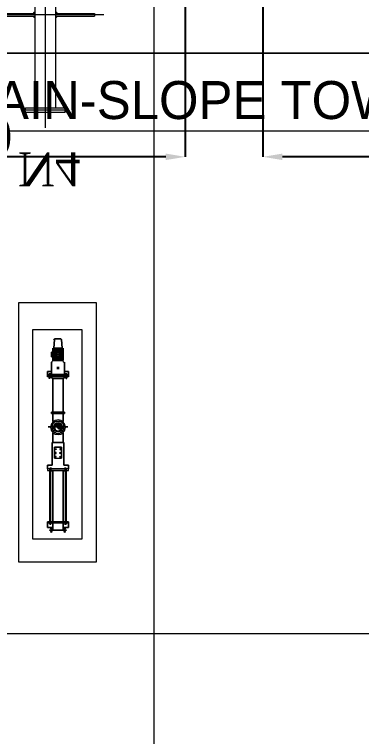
# Model space of a CAD drawing. Header units: millimetres. Extents: x -586673698 to -573385747, y -389867798 to -389752240.
# Drawn here: x -586650755 to -586649415, y -389780722 to -389777931 of the extents above; entities that cross this region are included whole.
import ezdxf

# ---------------------------------------------------------------- set-up
doc = ezdxf.new("R2010")
doc.units = ezdxf.units.MM
doc.header["$LTSCALE"] = 100
doc.linetypes.add('DASHED', pattern=[19.05, 12.7, -6.35])
for name, color, linetype in [('DT-PL-SHAFT', 230, 'Continuous'), ('DT-PL-Text', 181, 'Continuous'), ('PDF_CENTER', 1, 'Continuous'), ('PDF_DT-ME-PL-STP', 1, 'Continuous'), ('PDF_retaining wall', 5, 'Continuous'), ('PDF_sanitary', 3, 'Continuous'), ('PDF_THIN', 1, 'Continuous'), ('PLUMB', 6, 'Continuous'), ('PS_DIM', 9, 'Continuous')]:
    doc.layers.add(name, color=color, linetype=linetype)
doc.layers.add('PDF_0', color=7, linetype='Continuous', true_color=0x7f7f7f)
doc.layers.add('PDF_OBJ', color=7, linetype='Continuous', true_color=0x7fbfff)
doc.styles.add('Arial', font='arial.ttf')
doc.styles.add('ROMANTIC', font='romantic.ttf')
doc.dimstyles.new('V Mts', dxfattribs={"dimtxt": 150, "dimasz": 75, "dimexe": 0.1, "dimexo": 0, "dimgap": 0.01, "dimtad": 1, "dimdec": 0, "dimzin": 3, "dimdsep": 46, "dimtxsty": 'Arial', "dimsah": 1, "dimcen": 0.09375, "dimdle": 0.01, "dimclrd": 8, "dimclre": 8, "dimclrt": 256, "dimadec": 0, "dimazin": 0, "dimtfac": 0.7, "dimtdec": 3, "dimtofl": 0, "dimtmove": 2, "dimatfit": 3, "dimfxl": 0, "dimfrac": 1, "dimtolj": 1, "dimtzin": 0, "dimarcsym": 0})

# ---------------------------------------------------------------- blocks, each defined once
blk = doc.blocks.new('*D748')
at = {"layer": 'Defpoints', "color": 0, "ltscale": 5, "transparency": 16777216}
for p in [(-586651895.2, -389777781.1, 2.9), (-586650095.3, -389777781.1, 2.9), (-586651895.2, -389778481.4)]:
    blk.add_point(p, dxfattribs=at)
at = {"layer": 'DT-PL-SHAFT', "color": 8, "lineweight": -2, "ltscale": 5, "transparency": 16777216}
for p, q in [((-586651895.2, -389777781.1), (-586651895.2, -389778481.5)), ((-586650095.3, -389777781.1), (-586650095.3, -389778481.5)), ((-586650170.3, -389778481.4), (-586651820.2, -389778481.4))]:
    blk.add_line(p, q, dxfattribs=at)
at = {"layer": 'DT-PL-SHAFT', "color": 8, "ltscale": 5, "transparency": 16777216}
for points in [[(-586651820.2, -389778468.9), (-586651820.2, -389778493.9), (-586651895.2, -389778481.4)], [(-586650170.3, -389778468.9), (-586650170.3, -389778493.9), (-586650095.3, -389778481.4)]]:
    blk.add_solid(points, dxfattribs=at)
at = {"layer": 'DT-PL-SHAFT', "lineweight": 13, "ltscale": 5, "transparency": 16777216, "insert": (-586650995.3, -389778404.8), "char_height": 150, "attachment_point": 5, "rotation": 0, "style": 'Arial'}
blk.add_mtext('\\A1;1800', dxfattribs=at)
blk = doc.blocks.new('*D762')
at = {"layer": 'Defpoints', "color": 0, "ltscale": 5, "transparency": 16777216}
for p in [(-586649795.3, -389777781.1, -8.9), (-586647895.3, -389777781.1, -6), (-586649795.3, -389778481.4)]:
    blk.add_point(p, dxfattribs=at)
at = {"layer": 'DT-PL-SHAFT', "color": 8, "lineweight": -2, "ltscale": 5, "transparency": 16777216}
for p, q in [((-586649795.3, -389777781.1), (-586649795.3, -389778481.5)), ((-586647895.3, -389777781.1), (-586647895.3, -389778481.5)), ((-586647970.3, -389778481.4), (-586649720.3, -389778481.4))]:
    blk.add_line(p, q, dxfattribs=at)
at = {"layer": 'DT-PL-SHAFT', "color": 8, "ltscale": 5, "transparency": 16777216}
for points in [[(-586649720.3, -389778468.9), (-586649720.3, -389778493.9), (-586649795.3, -389778481.4)], [(-586647970.3, -389778468.9), (-586647970.3, -389778493.9), (-586647895.3, -389778481.4)]]:
    blk.add_solid(points, dxfattribs=at)
at = {"layer": 'DT-PL-SHAFT', "lineweight": 13, "ltscale": 5, "transparency": 16777216, "insert": (-586648845.3, -389778404.8), "char_height": 150, "attachment_point": 5, "rotation": 0, "style": 'Arial'}
blk.add_mtext('\\A1;1900', dxfattribs=at)
blk = doc.blocks.new('DS')
at = {"layer": 'PS_DIM', "color": 30, "lineweight": 20, "true_color": 0xf8991e}
for p, q in [((-10154220.4, -7974183.8), (-10154220.4, -7973731.1)), ((-10154215.4, -7973767.2), (-10154225.4, -7973767.2)), ((-10154225.4, -7973767.2), (-10154225.4, -7973917.4)), ((-10154215.4, -7973767.2), (-10154215.4, -7973917.4)), ((-10154225.4, -7973997.4), (-10154225.4, -7974147.5)), ((-10154215.4, -7973997.4), (-10154215.4, -7974147.5)), ((-10154215.4, -7974147.5), (-10154225.4, -7974147.5))]:
    blk.add_line(p, q, dxfattribs=at)
at = {"layer": 'PS_DIM', "color": 8, "lineweight": 20}
blk.add_line((-10153849, -7973957.4), (-10154656.8, -7973957.4), dxfattribs=at)
at = {"layer": 'PS_DIM', "color": 30, "lineweight": 20, "true_color": 0xf8991e}
for points in [[(-10154597.8, -7974034), (-10154588.4, -7974034), (-10154588.4, -7973880.8), (-10154579.1, -7973880.8), (-10154579.1, -7974034)], [(-10154597.8, -7974034), (-10154597.8, -7973880.8)]]:
    blk.add_lwpolyline(points, dxfattribs=at)
blk.add_lwpolyline([(-10153879.1, -7973997.4), (-10153879.1, -7973917.4), (-10154579.1, -7973917.4), (-10154579.1, -7973997.4)], close=True, dxfattribs=at)
for centre, start, end in [((-10154225.1, -7973917.3), 93.0102, 181.4916), ((-10154214.9, -7973917.3), 358.5084, 95.2992), ((-10154225.1, -7973997.2), 182.0947, 266.9898), ((-10154214.9, -7973997.2), 264.7008, 357.9053)]:
    blk.add_arc(centre, 5.7, start, end, dxfattribs=at)
blk = doc.blocks.new('AFE')
at = {"color": 114, "lineweight": 20, "true_color": 0x139b48, "xscale": -1, "rotation": 90}
blk.add_blockref('DS', (-8872260.6, -10213664.4, -15.3), dxfattribs=at)
at = {"layer": 'DT-PL-Text', "color": 181, "lineweight": 20, "style": 'ROMANTIC'}
blk.add_text('N4', height=131.18, rotation=359.9831, dxfattribs=at).set_placement((-898409.1, -58912.7, -13.5))
blk = doc.blocks.new('SP')
at = {"layer": 'PDF_CENTER', "lineweight": 5}
for points in [[(49306.2, 44322.5), (49300.2, 44322.5), (49297.2, 44322.5), (49291.1, 44325.5), (49288.1, 44328.5), (49285.1, 44331.5), (49282.1, 44334.5), (49282.1, 44340.6), (49282.1, 44343.6), (49282.1, 44349.6), (49282.1, 44352.6), (49285.1, 44355.6), (49288.1, 44361.7), (49291.1, 44364.7), (49294.1, 44364.7), (49297.2, 44367.7), (49303.2, 44367.7), (49306.2, 44367.7), (49312.2, 44367.7), (49315.2, 44364.7), (49318.2, 44364.7), (49321.3, 44361.7), (49324.3, 44355.6), (49327.3, 44352.6), (49327.3, 44349.6), (49327.3, 44343.6), (49327.3, 44340.6), (49327.3, 44334.5), (49324.3, 44331.5), (49321.3, 44328.5), (49318.2, 44325.5), (49312.2, 44322.5), (49309.2, 44322.5)], [(49306.2, 44322.5), (49300.2, 44322.5), (49297.2, 44322.5), (49291.1, 44325.5), (49288.1, 44328.5), (49285.1, 44331.5), (49282.1, 44334.5), (49282.1, 44340.6), (49282.1, 44343.6), (49282.1, 44349.6), (49282.1, 44352.6), (49285.1, 44355.6), (49288.1, 44361.7), (49291.1, 44364.7), (49294.1, 44364.7), (49297.2, 44367.7), (49303.2, 44367.7), (49306.2, 44367.7), (49312.2, 44367.7), (49315.2, 44364.7), (49318.2, 44364.7), (49321.3, 44361.7), (49324.3, 44355.6), (49327.3, 44352.6), (49327.3, 44349.6), (49327.3, 44343.6), (49327.3, 44340.6), (49327.3, 44334.5), (49324.3, 44331.5), (49321.3, 44328.5), (49318.2, 44325.5), (49312.2, 44322.5), (49309.2, 44322.5)], [(49306.2, 44322.5), (49300.2, 44322.5), (49297.2, 44322.5), (49291.1, 44325.5), (49288.1, 44328.5), (49285.1, 44331.5), (49282.1, 44334.5), (49282.1, 44340.6), (49282.1, 44343.6), (49282.1, 44349.6), (49282.1, 44352.6), (49285.1, 44355.6), (49288.1, 44361.7), (49291.1, 44364.7), (49294.1, 44364.7), (49297.2, 44367.7), (49303.2, 44367.7), (49306.2, 44367.7), (49312.2, 44367.7), (49315.2, 44364.7), (49318.2, 44364.7), (49321.3, 44361.7), (49324.3, 44355.6), (49327.3, 44352.6), (49327.3, 44349.6), (49327.3, 44343.6), (49327.3, 44340.6), (49327.3, 44334.5), (49324.3, 44331.5), (49321.3, 44328.5), (49318.2, 44325.5), (49312.2, 44322.5), (49309.2, 44322.5)], [(49306.2, 44322.5), (49300.2, 44322.5), (49297.2, 44322.5), (49291.1, 44325.5), (49288.1, 44328.5), (49285.1, 44331.5), (49282.1, 44334.5), (49282.1, 44340.6), (49282.1, 44343.6), (49282.1, 44349.6), (49282.1, 44352.6), (49285.1, 44355.6), (49288.1, 44361.7), (49291.1, 44364.7), (49294.1, 44364.7), (49297.2, 44367.7), (49303.2, 44367.7), (49306.2, 44367.7), (49312.2, 44367.7), (49315.2, 44364.7), (49318.2, 44364.7), (49321.3, 44361.7), (49324.3, 44355.6), (49327.3, 44352.6), (49327.3, 44349.6), (49327.3, 44343.6), (49327.3, 44340.6), (49327.3, 44334.5), (49324.3, 44331.5), (49321.3, 44328.5), (49318.2, 44325.5), (49312.2, 44322.5), (49309.2, 44322.5)], [(49267, 44343.6), (49342.3, 44343.6)], [(49267, 44343.6), (49342.3, 44343.6)], [(49273.1, 44135.8), (49273.1, 44156.8)], [(49273.1, 44135.8), (49273.1, 44156.8)], [(49336.3, 44135.8), (49336.3, 44156.8)], [(49336.3, 44135.8), (49336.3, 44156.8)]]:
    blk.add_lwpolyline(points, close=True, dxfattribs=at)
at = {"layer": 'PDF_DT-ME-PL-STP', "lineweight": 5}
blk.add_lwpolyline([(49288.1, 44345.1, 1.000008), (49321.3, 44345.1, 1.000008)], format="xyb", close=True, dxfattribs=at)
for points in [[(49300.2, 44334.5), (49297.2, 44331.5), (49315.2, 44352.6), (49300.2, 44328.5), (49315.2, 44352.6), (49297.2, 44331.5)], [(49300.2, 44334.5), (49297.2, 44331.5), (49315.2, 44352.6), (49300.2, 44328.5), (49315.2, 44352.6), (49297.2, 44331.5)], [(49312.2, 44352.6), (49303.2, 44343.6)], [(49312.2, 44352.6), (49303.2, 44343.6)], [(49318.2, 44349.6), (49303.2, 44328.5)], [(49318.2, 44349.6), (49303.2, 44328.5)], [(49309.2, 44352.6), (49306.2, 44346.6)], [(49309.2, 44352.6), (49306.2, 44346.6)], [(49291.1, 44334.5), (49294.1, 44337.6), (49294.1, 44334.5), (49294.1, 44337.6)], [(49291.1, 44334.5), (49294.1, 44337.6), (49294.1, 44334.5), (49294.1, 44337.6)], [(49297.2, 44337.6), (49294.1, 44331.5)], [(49297.2, 44337.6), (49294.1, 44331.5)], [(49321.3, 44346.6), (49306.2, 44328.5)], [(49321.3, 44346.6), (49306.2, 44328.5)], [(49321.3, 44343.6), (49309.2, 44328.5)], [(49321.3, 44343.6), (49309.2, 44328.5)], [(49321.3, 44340.6), (49312.2, 44331.5)], [(49321.3, 44340.6), (49312.2, 44331.5)]]:
    blk.add_lwpolyline(points, close=True, dxfattribs=at)
for points in [[(49318.2, 44349.6), (49303.2, 44328.5), (49318.2, 44349.6)], [(49318.2, 44349.6), (49303.2, 44328.5), (49318.2, 44349.6)], [(49318.2, 44349.6), (49303.2, 44328.5), (49318.2, 44349.6)], [(49318.2, 44349.6), (49303.2, 44328.5), (49318.2, 44349.6)], [(49321.3, 44346.6), (49306.2, 44328.5), (49321.3, 44346.6)], [(49321.3, 44346.6), (49306.2, 44328.5), (49321.3, 44346.6)], [(49321.3, 44346.6), (49306.2, 44328.5), (49321.3, 44346.6)], [(49321.3, 44346.6), (49306.2, 44328.5), (49321.3, 44346.6)]]:
    blk.add_lwpolyline(points, dxfattribs=at)
blk.add_circle((49304.7, 44345.1), 16.6, dxfattribs=at)
blk.add_circle((49304.7, 44345.1), 16.6, dxfattribs=at)
blk.add_circle((49304.7, 44345.1), 16.6, dxfattribs=at)
blk.add_circle((49304.7, 44345.1), 16.6, dxfattribs=at)
blk.add_circle((49304.7, 44345.1), 16.6, dxfattribs=at)
blk.add_circle((49304.7, 44345.1), 16.6, dxfattribs=at)
blk.add_circle((49304.7, 44345.1), 16.6, dxfattribs=at)
blk.add_circle((49304.7, 44345.1), 16.6, dxfattribs=at)
for centre, radius, start, end in [((49304.7, 44345.1), 16.6, 359.9995, 180.0005), ((49304.7, 44345.1), 16.6, 359.9995, 180.0005), ((49304.7, 44345.1), 16.6, 359.9995, 180.0005), ((49310.7, 44345.1), 7.53, 359.9957, 180.0043), ((49310.7, 44345.1), 7.53, 359.9957, 180.0043), ((49310.7, 44345.1), 7.53, 359.9957, 180.0043), ((49310.7, 44345.1), 7.53, 359.9957, 180.0043), ((49295.7, 44345.1), 7.53, 179.9957, 0.0043), ((49304.7, 44345.1), 16.6, 179.9995, 0.0005), ((49295.7, 44345.1), 7.53, 179.9957, 0.0043), ((49304.7, 44345.1), 16.6, 179.9995, 0.0005), ((49295.7, 44345.1), 7.53, 179.9957, 0.0043), ((49304.7, 44345.1), 16.6, 179.9995, 0.0005), ((49295.7, 44345.1), 7.53, 179.9957, 0.0043)]:
    blk.add_arc(centre, radius, start, end, dxfattribs=at)
at = {"layer": 'PDF_OBJ', "lineweight": 5}
for points in [[(49273.1, 44744.2), (49273.1, 44741.1), (49336.3, 44741.1), (49336.3, 44744.2)], [(49273.1, 44744.2), (49273.1, 44741.1), (49336.3, 44741.1), (49336.3, 44744.2)], [(49273.1, 44744.2), (49273.1, 44741.1), (49336.3, 44741.1), (49336.3, 44744.2)], [(49273.1, 44744.2), (49273.1, 44741.1), (49336.3, 44741.1), (49336.3, 44744.2)], [(49276.1, 44747.2), (49282.1, 44750.2)], [(49282.1, 44747.2), (49276.1, 44750.2)], [(49276.1, 44747.2), (49282.1, 44750.2)], [(49282.1, 44747.2), (49276.1, 44750.2)], [(49279.1, 44750.2), (49279.1, 44735.1)], [(49279.1, 44750.2), (49279.1, 44735.1)], [(49285.1, 44714), (49285.1, 44741.1)], [(49285.1, 44714), (49285.1, 44741.1)], [(49324.3, 44714), (49324.3, 44741.1)], [(49324.3, 44714), (49324.3, 44741.1)], [(49333.3, 44747.2), (49327.3, 44750.2)], [(49327.3, 44747.2), (49333.3, 44750.2)], [(49333.3, 44747.2), (49327.3, 44750.2)], [(49327.3, 44747.2), (49333.3, 44750.2)], [(49330.3, 44750.2), (49330.3, 44735.1)], [(49330.3, 44750.2), (49330.3, 44735.1)], [(49264, 44732.1), (49285.1, 44732.1), (49264, 44732.1), (49264, 44714)], [(49264, 44711), (49345.3, 44711), (49345.3, 44714), (49345.3, 44732.1), (49324.3, 44732.1), (49345.3, 44732.1), (49345.3, 44714), (49345.3, 44732.1), (49324.3, 44732.1), (49345.3, 44732.1), (49345.3, 44714), (49345.3, 44711), (49264, 44711), (49264, 44714), (49345.3, 44714), (49345.3, 44711), (49264, 44711), (49264, 44714), (49345.3, 44714), (49264, 44714), (49264, 44732.1), (49285.1, 44732.1), (49264, 44732.1), (49264, 44714), (49264, 44711), (49264, 44714), (49345.3, 44714), (49345.3, 44711)], [(49273.1, 44506.2), (49273.1, 44720.1), (49276.1, 44720.1), (49276.1, 44500.2), (49276.1, 44720.1), (49276.1, 44506.2), (49276.1, 44720.1), (49276.1, 44506.2), (49276.1, 44720.1), (49273.1, 44720.1), (49273.1, 44506.2), (49276.1, 44506.2), (49279.1, 44506.2), (49276.1, 44506.2), (49279.1, 44506.2), (49276.1, 44506.2)], [(49276.1, 44717), (49276.1, 44714), (49273.1, 44714), (49273.1, 44717), (49279.1, 44717), (49279.1, 44714), (49276.1, 44714), (49279.1, 44714), (49279.1, 44717), (49273.1, 44717), (49273.1, 44714), (49276.1, 44714), (49276.1, 44717), (49276.1, 44714), (49273.1, 44714), (49276.1, 44714)], [(49273.1, 44714), (49273.1, 44717), (49279.1, 44717), (49279.1, 44714), (49276.1, 44714), (49279.1, 44714), (49279.1, 44717), (49273.1, 44717)], [(49276.1, 44735.1), (49282.1, 44738.1)], [(49282.1, 44735.1), (49276.1, 44738.1)], [(49276.1, 44735.1), (49282.1, 44738.1)], [(49282.1, 44735.1), (49276.1, 44738.1)], [(49285.1, 44512.2), (49285.1, 44711)], [(49285.1, 44512.2), (49285.1, 44711)], [(49324.3, 44512.2), (49324.3, 44711)], [(49324.3, 44512.2), (49324.3, 44711)], [(49333.3, 44735.1), (49327.3, 44738.1)], [(49327.3, 44735.1), (49333.3, 44738.1)], [(49333.3, 44735.1), (49327.3, 44738.1)], [(49327.3, 44735.1), (49333.3, 44738.1)], [(49336.3, 44506.2), (49336.3, 44720.1), (49333.3, 44720.1), (49333.3, 44500.2), (49333.3, 44720.1), (49333.3, 44506.2), (49333.3, 44720.1), (49333.3, 44506.2), (49333.3, 44720.1), (49336.3, 44720.1), (49336.3, 44506.2), (49333.3, 44506.2), (49330.3, 44506.2), (49333.3, 44506.2), (49330.3, 44506.2), (49333.3, 44506.2)], [(49333.3, 44717), (49333.3, 44714), (49336.3, 44714), (49336.3, 44717), (49330.3, 44717), (49330.3, 44714), (49333.3, 44714), (49330.3, 44714), (49330.3, 44717), (49336.3, 44717), (49336.3, 44714), (49333.3, 44714), (49333.3, 44717), (49333.3, 44714), (49336.3, 44714), (49333.3, 44714)], [(49336.3, 44714), (49336.3, 44717), (49330.3, 44717), (49330.3, 44714), (49333.3, 44714), (49330.3, 44714), (49330.3, 44717), (49336.3, 44717)], [(49339.3, 44506.2), (49270.1, 44506.2), (49264, 44506.2), (49264, 44512.2), (49345.3, 44512.2), (49345.3, 44506.2), (49339.3, 44506.2), (49270.1, 44506.2), (49264, 44506.2), (49264, 44512.2), (49345.3, 44512.2), (49345.3, 44506.2), (49339.3, 44506.2), (49270.1, 44506.2)], [(49339.3, 44506.2), (49270.1, 44506.2), (49264, 44506.2), (49264, 44512.2), (49345.3, 44512.2), (49345.3, 44506.2), (49339.3, 44506.2), (49270.1, 44506.2), (49264, 44506.2), (49264, 44512.2), (49345.3, 44512.2), (49345.3, 44506.2), (49339.3, 44506.2), (49270.1, 44506.2)], [(49264, 44491.2), (49264, 44506.2)], [(49345.3, 44491.2), (49327.3, 44491.2), (49327.3, 44403.8), (49282.1, 44403.8), (49282.1, 44491.2), (49264, 44491.2), (49282.1, 44491.2), (49264, 44491.2), (49282.1, 44491.2), (49282.1, 44403.8), (49327.3, 44403.8), (49327.3, 44491.2), (49327.3, 44403.8), (49282.1, 44403.8), (49282.1, 44491.2), (49282.1, 44403.8), (49327.3, 44403.8), (49327.3, 44491.2), (49345.3, 44491.2), (49345.3, 44506.2), (49345.3, 44491.2), (49345.3, 44506.2)], [(49273.1, 44515.3), (49279.1, 44515.3)], [(49273.1, 44515.3), (49279.1, 44515.3)], [(49276.1, 44512.2), (49273.1, 44512.2), (49276.1, 44512.2), (49279.1, 44512.2)], [(49276.1, 44512.2), (49273.1, 44512.2), (49276.1, 44512.2), (49279.1, 44512.2)], [(49273.1, 44503.2), (49279.1, 44503.2)], [(49273.1, 44503.2), (49279.1, 44503.2)], [(49327.3, 44491.2), (49345.3, 44491.2)], [(49336.3, 44515.3), (49330.3, 44515.3)], [(49336.3, 44515.3), (49330.3, 44515.3)], [(49333.3, 44512.2), (49336.3, 44512.2), (49333.3, 44512.2), (49330.3, 44512.2)], [(49333.3, 44512.2), (49336.3, 44512.2), (49333.3, 44512.2), (49330.3, 44512.2)], [(49336.3, 44503.2), (49330.3, 44503.2)], [(49336.3, 44503.2), (49330.3, 44503.2)], [(49318.2, 44464.1), (49318.2, 44421.9), (49291.1, 44421.9), (49291.1, 44464.1)], [(49318.2, 44464.1), (49318.2, 44421.9), (49291.1, 44421.9), (49291.1, 44464.1)], [(49297.2, 44461), (49297.2, 44458), (49294.1, 44458), (49294.1, 44461)], [(49297.2, 44461), (49297.2, 44458), (49294.1, 44458), (49294.1, 44461)], [(49297.2, 44461), (49297.2, 44458), (49294.1, 44458), (49294.1, 44461)], [(49297.2, 44461), (49297.2, 44458), (49294.1, 44458), (49294.1, 44461)], [(49312.2, 44461), (49312.2, 44458), (49315.2, 44458), (49315.2, 44461)], [(49312.2, 44461), (49312.2, 44458), (49315.2, 44458), (49315.2, 44461)], [(49312.2, 44461), (49312.2, 44458), (49315.2, 44458), (49315.2, 44461)], [(49312.2, 44461), (49312.2, 44458), (49315.2, 44458), (49315.2, 44461)], [(49297.2, 44443), (49294.1, 44443), (49294.1, 44446), (49297.2, 44446)], [(49297.2, 44443), (49294.1, 44443), (49294.1, 44446), (49297.2, 44446)], [(49297.2, 44443), (49294.1, 44443), (49294.1, 44446), (49297.2, 44446)], [(49297.2, 44443), (49294.1, 44443), (49294.1, 44446), (49297.2, 44446)], [(49312.2, 44443), (49315.2, 44443), (49315.2, 44446), (49312.2, 44446)], [(49312.2, 44443), (49315.2, 44443), (49315.2, 44446), (49312.2, 44446)], [(49312.2, 44443), (49315.2, 44443), (49315.2, 44446), (49312.2, 44446)], [(49312.2, 44443), (49315.2, 44443), (49315.2, 44446), (49312.2, 44446)], [(49285.1, 44367.7), (49285.1, 44403.8)], [(49285.1, 44367.7), (49285.1, 44403.8)], [(49297.2, 44427.9), (49297.2, 44430.9), (49294.1, 44430.9), (49294.1, 44427.9)], [(49297.2, 44427.9), (49297.2, 44430.9), (49294.1, 44430.9), (49294.1, 44427.9)], [(49297.2, 44427.9), (49297.2, 44430.9), (49294.1, 44430.9), (49294.1, 44427.9)], [(49297.2, 44427.9), (49297.2, 44430.9), (49294.1, 44430.9), (49294.1, 44427.9)], [(49312.2, 44427.9), (49312.2, 44430.9), (49315.2, 44430.9), (49315.2, 44427.9)], [(49312.2, 44427.9), (49312.2, 44430.9), (49315.2, 44430.9), (49315.2, 44427.9)], [(49312.2, 44427.9), (49312.2, 44430.9), (49315.2, 44430.9), (49315.2, 44427.9)], [(49312.2, 44427.9), (49312.2, 44430.9), (49315.2, 44430.9), (49315.2, 44427.9)], [(49324.3, 44367.7), (49324.3, 44403.8)], [(49324.3, 44367.7), (49324.3, 44403.8)], [(49285.1, 44292.4), (49285.1, 44322.5)], [(49285.1, 44292.4), (49285.1, 44322.5)], [(49324.3, 44292.4), (49324.3, 44322.5)], [(49324.3, 44292.4), (49324.3, 44322.5)], [(49279.1, 44286.4), (49279.1, 44292.4), (49330.3, 44292.4), (49330.3, 44286.4), (49279.1, 44286.4), (49291.1, 44286.4), (49279.1, 44286.4), (49330.3, 44286.4), (49330.3, 44292.4), (49279.1, 44292.4)], [(49279.1, 44286.4), (49279.1, 44292.4), (49330.3, 44292.4), (49330.3, 44286.4), (49279.1, 44286.4), (49291.1, 44286.4), (49279.1, 44286.4), (49330.3, 44286.4), (49330.3, 44292.4), (49279.1, 44292.4)], [(49285.1, 44156.8), (49285.1, 44286.4)], [(49285.1, 44156.8), (49285.1, 44286.4)], [(49324.3, 44156.8), (49324.3, 44286.4)], [(49324.3, 44156.8), (49324.3, 44286.4)], [(49327.3, 44156.8), (49330.3, 44150.8), (49327.3, 44156.8), (49282.1, 44156.8), (49279.1, 44150.8), (49282.1, 44156.8)], [(49327.3, 44156.8), (49330.3, 44150.8), (49327.3, 44156.8), (49282.1, 44156.8), (49279.1, 44150.8), (49282.1, 44156.8)], [(49264, 44150.8), (49264, 44144.8), (49345.3, 44144.8), (49345.3, 44150.8)], [(49264, 44150.8), (49264, 44144.8), (49345.3, 44144.8), (49345.3, 44150.8)], [(49264, 44150.8), (49264, 44144.8), (49345.3, 44144.8), (49345.3, 44150.8)], [(49264, 44150.8), (49264, 44144.8), (49345.3, 44144.8), (49345.3, 44150.8)], [(49345.3, 44144.8), (49345.3, 44141.8), (49264, 44141.8), (49264, 44144.8), (49264, 44141.8), (49345.3, 44141.8)], [(49345.3, 44144.8), (49345.3, 44141.8), (49264, 44141.8), (49264, 44144.8), (49264, 44141.8), (49345.3, 44141.8)], [(49264, 44129.7), (49279.1, 44129.7), (49264, 44129.7), (49264, 44141.8)], [(49264, 44129.7), (49279.1, 44129.7), (49264, 44129.7), (49264, 44141.8)], [(49279.1, 44093.6), (49279.1, 44141.8)], [(49279.1, 44093.6), (49279.1, 44141.8)], [(49330.3, 44093.6), (49330.3, 44141.8)], [(49345.3, 44129.7), (49345.3, 44141.8), (49345.3, 44129.7), (49330.3, 44129.7)], [(49330.3, 44093.6), (49330.3, 44141.8)], [(49345.3, 44129.7), (49345.3, 44141.8), (49345.3, 44129.7), (49330.3, 44129.7)], [(49303.2, 44111.7), (49303.2, 44120.7)], [(49303.2, 44111.7), (49303.2, 44120.7)], [(49306.2, 44120.7), (49306.2, 44111.7)], [(49306.2, 44120.7), (49306.2, 44111.7)], [(49285.1, 44054.4), (49279.1, 44054.4), (49279.1, 44072.5), (49285.1, 44072.5), (49279.1, 44072.5), (49279.1, 44054.4)], [(49285.1, 44054.4), (49279.1, 44054.4), (49279.1, 44072.5), (49285.1, 44072.5), (49279.1, 44072.5), (49279.1, 44054.4)], [(49285.1, 44039.4), (49285.1, 44087.6), (49324.3, 44087.6), (49324.3, 44039.4), (49324.3, 44087.6), (49285.1, 44087.6)], [(49285.1, 44039.4), (49285.1, 44087.6), (49324.3, 44087.6), (49324.3, 44039.4), (49324.3, 44087.6), (49285.1, 44087.6)], [(49303.2, 44060.5), (49303.2, 44066.5)], [(49303.2, 44060.5), (49303.2, 44066.5)], [(49306.2, 44066.5), (49306.2, 44060.5)], [(49306.2, 44066.5), (49306.2, 44060.5)], [(49291.1, 44006.3), (49288.1, 44039.4), (49321.3, 44039.4), (49318.2, 44006.3), (49321.3, 44039.4), (49288.1, 44039.4)], [(49291.1, 44006.3), (49288.1, 44039.4), (49321.3, 44039.4), (49318.2, 44006.3), (49321.3, 44039.4), (49288.1, 44039.4)], [(49294.1, 44003.2), (49315.2, 44003.2)], [(49294.1, 44003.2), (49315.2, 44003.2)]]:
    blk.add_lwpolyline(points, close=True, dxfattribs=at)
for points in [[(49272.8, 44505.9, -0.207617), (49276.4, 44505.8, 0.207617), (49272.8, 44505.9, -0.207617), (49276.4, 44505.8, 0.207617), (49273.1, 44506.2), (49276.1, 44506.2), (49273.1, 44506.2), (49273.1, 44720.1), (49276.1, 44720.1), (49276.1, 44500.2), (49276.1, 44720.1, 0.207617), (49272.8, 44719.7, -0.207617), (49276.4, 44719.7, 0.207617), (49272.8, 44719.7, -0.207617), (49276.4, 44719.7)], [(49333.3, 44720.1), (49336.3, 44720.1), (49336.3, 44506.2), (49333.3, 44506.2), (49336.3, 44506.2), (49336.3, 44720.1), (49333.3, 44720.1), (49333.3, 44500.2), (49333.3, 44720.1, 0.207617), (49329.9, 44719.7, -0.207617), (49333.5, 44719.7, 0.207617), (49329.9, 44719.7, -0.207617), (49333.3, 44720.1)]]:
    blk.add_lwpolyline(points, format="xyb", dxfattribs=at)
for points in [[(49272.8, 44717.4, 0.207617), (49276.4, 44717.5, -0.207617)], [(49329.9, 44717.5, 0.207617), (49333.5, 44717.4, -0.207617)], [(49272.8, 44512.6, 0.207617), (49276.4, 44512.6, -0.207617)], [(49333.5, 44514.9, 0.207617), (49329.9, 44514.8, -0.207617)], [(49333.5, 44505.9, 0.207617), (49329.9, 44505.8, -0.207617)], [(49329.9, 44503.6, 0.207617), (49333.5, 44503.5, -0.207617)], [(49279.1, 44095.1, 0.414305), (49283.6, 44090.6, -0.414305)], [(49322.8, 44090.6, 0.414305), (49327.3, 44095.1, -0.414305)], [(49288.1, 44007.5, 0.39721), (49292.6, 44003.2, -0.39721)], [(49313.7, 44003.2, 0.39721), (49318.2, 44007.5, -0.39721)]]:
    blk.add_lwpolyline(points, format="xyb", close=True, dxfattribs=at)
for points in [[(49276.1, 44720.1), (49273.1, 44720.1), (49273.1, 44506.2)], [(49273.1, 44717), (49273.1, 44714), (49273.1, 44717)], [(49273.1, 44717), (49273.1, 44714), (49273.1, 44717)], [(49273.1, 44717), (49273.1, 44714), (49273.1, 44717)], [(49273.1, 44717), (49273.1, 44714), (49273.1, 44717)], [(49336.3, 44717), (49336.3, 44714), (49336.3, 44717)], [(49336.3, 44717), (49336.3, 44714), (49336.3, 44717)], [(49336.3, 44717), (49336.3, 44714), (49336.3, 44717)], [(49336.3, 44717), (49336.3, 44714), (49336.3, 44717)], [(49264, 44506.2), (49264, 44491.2)], [(49264, 44506.2), (49264, 44491.2)], [(49273.1, 44512.2), (49273.1, 44512.2)], [(49273.1, 44512.2), (49273.1, 44512.2)], [(49273.1, 44512.2), (49273.1, 44512.2)], [(49273.1, 44512.2), (49273.1, 44512.2)], [(49273.1, 44512.2), (49273.1, 44512.2)], [(49273.1, 44512.2), (49273.1, 44512.2)], [(49273.1, 44512.2), (49273.1, 44512.2)], [(49273.1, 44512.2), (49273.1, 44512.2)], [(49273.1, 44503.2), (49273.1, 44503.2)], [(49273.1, 44503.2), (49273.1, 44503.2)], [(49273.1, 44503.2), (49273.1, 44503.2)], [(49273.1, 44503.2), (49273.1, 44503.2)], [(49276.1, 44503.2), (49276.1, 44503.2)], [(49276.1, 44503.2), (49276.1, 44503.2)], [(49276.1, 44503.2), (49276.1, 44503.2)], [(49276.1, 44503.2), (49276.1, 44503.2)], [(49279.1, 44503.2), (49279.1, 44503.2)], [(49279.1, 44503.2), (49279.1, 44503.2)], [(49279.1, 44503.2), (49279.1, 44503.2)], [(49279.1, 44503.2), (49279.1, 44503.2)], [(49279.1, 44503.2), (49279.1, 44503.2)], [(49279.1, 44503.2), (49279.1, 44503.2)], [(49279.1, 44503.2), (49279.1, 44503.2)], [(49279.1, 44503.2), (49279.1, 44503.2)], [(49330.3, 44503.2), (49330.3, 44503.2)], [(49330.3, 44503.2), (49330.3, 44503.2)], [(49330.3, 44503.2), (49330.3, 44503.2)], [(49330.3, 44503.2), (49330.3, 44503.2)], [(49330.3, 44503.2), (49330.3, 44503.2)], [(49330.3, 44503.2), (49330.3, 44503.2)], [(49330.3, 44503.2), (49330.3, 44503.2)], [(49330.3, 44503.2), (49330.3, 44503.2)], [(49333.3, 44503.2), (49333.3, 44503.2)], [(49333.3, 44503.2), (49333.3, 44503.2)], [(49333.3, 44503.2), (49333.3, 44503.2)], [(49333.3, 44503.2), (49333.3, 44503.2)], [(49336.3, 44512.2), (49336.3, 44512.2)], [(49336.3, 44512.2), (49336.3, 44512.2)], [(49336.3, 44512.2), (49336.3, 44512.2)], [(49336.3, 44512.2), (49336.3, 44512.2)], [(49336.3, 44512.2), (49336.3, 44512.2)], [(49336.3, 44512.2), (49336.3, 44512.2)], [(49336.3, 44512.2), (49336.3, 44512.2)], [(49336.3, 44512.2), (49336.3, 44512.2)], [(49336.3, 44503.2), (49336.3, 44503.2)], [(49336.3, 44503.2), (49336.3, 44503.2)], [(49336.3, 44503.2), (49336.3, 44503.2)], [(49336.3, 44503.2), (49336.3, 44503.2)], [(49339.3, 44506.2), (49339.3, 44506.2)], [(49339.3, 44506.2), (49339.3, 44506.2)], [(49339.3, 44506.2), (49339.3, 44506.2)], [(49339.3, 44506.2), (49339.3, 44506.2)], [(49291.1, 44464.1), (49318.2, 44464.1)], [(49291.1, 44464.1), (49291.1, 44421.9), (49318.2, 44421.9), (49318.2, 44464.1)], [(49291.1, 44464.1), (49318.2, 44464.1)], [(49291.1, 44464.1), (49291.1, 44421.9), (49318.2, 44421.9), (49318.2, 44464.1)], [(49303.2, 44120.7), (49303.2, 44111.7)], [(49303.2, 44120.7), (49303.2, 44111.7)], [(49303.2, 44120.7), (49303.2, 44111.7)], [(49303.2, 44120.7), (49303.2, 44111.7)], [(49306.2, 44111.7), (49306.2, 44120.7)], [(49306.2, 44111.7), (49306.2, 44120.7)], [(49306.2, 44111.7), (49306.2, 44120.7)], [(49306.2, 44111.7), (49306.2, 44120.7)], [(49306.2, 44066.5), (49306.2, 44066.5)], [(49306.2, 44066.5), (49306.2, 44066.5)], [(49306.2, 44066.5), (49306.2, 44066.5)], [(49306.2, 44066.5), (49306.2, 44066.5)], [(49306.2, 44060.5), (49306.2, 44060.5)], [(49306.2, 44060.5), (49306.2, 44060.5)], [(49306.2, 44060.5), (49306.2, 44060.5)], [(49306.2, 44060.5), (49306.2, 44060.5)], [(49288.1, 44039.4), (49288.1, 44039.4)], [(49288.1, 44039.4), (49288.1, 44039.4)], [(49288.1, 44039.4), (49288.1, 44039.4)], [(49288.1, 44039.4), (49288.1, 44039.4)]]:
    blk.add_lwpolyline(points, dxfattribs=at)
at = {"layer": 'PDF_OBJ', "color": 7, "lineweight": 5}
for points in [[(49306.2, 44367.7), (49306.2, 44367.7)], [(49306.2, 44367.7), (49306.2, 44367.7)], [(49306.2, 44367.7), (49306.2, 44367.7)], [(49306.2, 44367.7), (49306.2, 44367.7)], [(49282.1, 44343.6), (49282.1, 44343.6)], [(49282.1, 44343.6), (49282.1, 44343.6)], [(49282.1, 44343.6), (49282.1, 44343.6)], [(49282.1, 44343.6), (49282.1, 44343.6)], [(49306.2, 44322.5), (49306.2, 44322.5)], [(49306.2, 44322.5), (49306.2, 44322.5)], [(49306.2, 44322.5), (49306.2, 44322.5)], [(49306.2, 44322.5), (49306.2, 44322.5)], [(49327.3, 44343.6), (49327.3, 44343.6)], [(49327.3, 44343.6), (49327.3, 44343.6)], [(49327.3, 44343.6), (49327.3, 44343.6)], [(49327.3, 44343.6), (49327.3, 44343.6)]]:
    blk.add_lwpolyline(points, dxfattribs=at)
at = {"layer": 'PDF_OBJ', "color": 201, "lineweight": 5, "true_color": 0xdf7fff}
for points in [[(49288.1, 44039.4), (49288.1, 44087.6)], [(49288.1, 44039.4), (49288.1, 44087.6)], [(49294.1, 44039.4), (49294.1, 44087.6)], [(49294.1, 44039.4), (49294.1, 44087.6)], [(49306.2, 44069.5), (49306.2, 44087.6)], [(49306.2, 44069.5), (49306.2, 44087.6)], [(49309.2, 44039.4), (49309.2, 44087.6)], [(49309.2, 44039.4), (49309.2, 44087.6)], [(49312.2, 44039.4), (49312.2, 44087.6)], [(49312.2, 44039.4), (49312.2, 44087.6)], [(49318.2, 44039.4), (49318.2, 44087.6)], [(49318.2, 44039.4), (49318.2, 44087.6)], [(49321.3, 44039.4), (49321.3, 44087.6)], [(49321.3, 44039.4), (49321.3, 44087.6)], [(49306.2, 44039.4), (49306.2, 44057.5)], [(49306.2, 44039.4), (49306.2, 44057.5)]]:
    blk.add_lwpolyline(points, close=True, dxfattribs=at)
for points in [[(49297.2, 44039.4), (49297.2, 44087.6), (49297.2, 44039.4)], [(49297.2, 44039.4), (49297.2, 44087.6), (49297.2, 44039.4)], [(49297.2, 44039.4), (49297.2, 44087.6), (49297.2, 44039.4)], [(49297.2, 44039.4), (49297.2, 44087.6), (49297.2, 44039.4)], [(49300.2, 44039.4), (49300.2, 44087.6), (49300.2, 44039.4)], [(49300.2, 44039.4), (49300.2, 44087.6), (49300.2, 44039.4)], [(49300.2, 44039.4), (49300.2, 44087.6), (49300.2, 44039.4)], [(49300.2, 44039.4), (49300.2, 44087.6), (49300.2, 44039.4)]]:
    blk.add_lwpolyline(points, dxfattribs=at)
at = {"layer": 'PDF_OBJ', "lineweight": 5}
for radius in [28.6, 28.6, 28.6, 28.6, 16.6, 16.6, 16.6, 16.6, 13.6, 13.6, 13.6, 13.6]:
    blk.add_circle((49304.7, 44345.1), radius, dxfattribs=at)
for centre, radius, start, end in [((49274.6, 44721.6), 4.51, 247.5746, 294.4905), ((49274.6, 44721.6), 4.51, 247.5746, 294.4905), ((49331.8, 44721.6), 4.51, 245.5095, 292.4254), ((49331.8, 44721.6), 4.51, 245.5095, 292.4254), ((49274.6, 44510.7), 4.51, 65.5095, 112.4254), ((49274.6, 44510.7), 4.51, 65.5095, 112.4254), ((49274.6, 44510.7), 4.51, 65.5095, 112.4254), ((49274.6, 44510.7), 4.51, 65.5095, 112.4254), ((49274.6, 44516.8), 4.51, 247.5746, 294.4905), ((49274.6, 44516.8), 4.51, 247.5746, 294.4905), ((49274.6, 44507.7), 4.51, 247.5746, 294.4905), ((49274.6, 44507.7), 4.51, 247.5746, 294.4905), ((49274.6, 44507.7), 4.51, 247.5746, 294.4905), ((49274.6, 44507.7), 4.51, 247.5746, 294.4905), ((49331.8, 44510.7), 4.51, 67.5746, 114.4905), ((49331.8, 44510.7), 4.51, 67.5746, 114.4905), ((49331.8, 44516.8), 4.51, 245.5095, 292.4254), ((49331.8, 44516.8), 4.51, 245.5095, 292.4254), ((49331.8, 44516.8), 4.51, 245.5095, 292.4254), ((49331.8, 44516.8), 4.51, 245.5095, 292.4254), ((49331.8, 44501.7), 4.51, 67.5746, 114.4905), ((49331.8, 44501.7), 4.51, 67.5746, 114.4905), ((49331.8, 44507.7), 4.51, 245.5095, 292.4254), ((49331.8, 44507.7), 4.51, 245.5095, 292.4254), ((49283.6, 44095.1), 4.52, 179.9911, 270.0089), ((49283.6, 44095.1), 4.52, 179.9911, 270.0089), ((49322.8, 44095.1), 4.52, 269.9911, 0.0089), ((49322.8, 44095.1), 4.52, 269.9911, 0.0089), ((49292.6, 44007.8), 4.52, 183.3354, 269.9893), ((49292.6, 44007.8), 4.52, 183.3354, 269.9893), ((49313.7, 44007.8), 4.52, 270.0107, 356.6646), ((49313.7, 44007.8), 4.52, 270.0107, 356.6646)]:
    blk.add_arc(centre, radius, start, end, dxfattribs=at)
at = {"layer": 'PDF_retaining wall', "lineweight": 5}
blk.add_lwpolyline([(49396.5, 44777.3), (49206.8, 44777.3), (49206.8, 43967.1), (49396.5, 43967.1)], close=True, dxfattribs=at)
at = {"layer": 'PDF_sanitary', "lineweight": 5}
blk.add_circle((49304.7, 44345.1), 16.6, dxfattribs=at)
blk.add_circle((49304.7, 44345.1), 16.6, dxfattribs=at)
blk.add_circle((49304.7, 44345.1), 16.6, dxfattribs=at)
blk.add_circle((49304.7, 44345.1), 16.6, dxfattribs=at)
at = {"layer": 'PDF_THIN', "lineweight": 5}
for points in [[(49270.1, 44156.8), (49270.1, 44141.8), (49273.1, 44141.8), (49273.1, 44156.8)], [(49270.1, 44156.8), (49270.1, 44141.8), (49273.1, 44141.8), (49273.1, 44156.8)], [(49276.1, 44153.8), (49276.1, 44150.8), (49273.1, 44150.8), (49276.1, 44150.8), (49276.1, 44153.8), (49270.1, 44153.8), (49270.1, 44150.8), (49273.1, 44150.8), (49273.1, 44153.8), (49273.1, 44150.8), (49270.1, 44150.8), (49270.1, 44153.8)], [(49276.1, 44153.8), (49276.1, 44150.8), (49273.1, 44150.8), (49276.1, 44150.8), (49276.1, 44153.8), (49270.1, 44153.8), (49270.1, 44150.8), (49273.1, 44150.8), (49273.1, 44153.8), (49273.1, 44150.8), (49270.1, 44150.8), (49270.1, 44153.8)], [(49333.3, 44153.8), (49333.3, 44150.8), (49336.3, 44150.8), (49333.3, 44150.8), (49333.3, 44153.8), (49339.3, 44153.8), (49339.3, 44150.8), (49336.3, 44150.8), (49336.3, 44153.8), (49336.3, 44150.8), (49339.3, 44150.8), (49339.3, 44153.8)], [(49333.3, 44153.8), (49333.3, 44150.8), (49336.3, 44150.8), (49333.3, 44150.8), (49333.3, 44153.8), (49339.3, 44153.8), (49339.3, 44150.8), (49336.3, 44150.8), (49336.3, 44153.8), (49336.3, 44150.8), (49339.3, 44150.8), (49339.3, 44153.8)], [(49339.3, 44156.8), (49339.3, 44141.8), (49336.3, 44141.8), (49336.3, 44156.8)], [(49339.3, 44156.8), (49339.3, 44141.8), (49336.3, 44141.8), (49336.3, 44156.8)], [(49270.1, 44138.8), (49276.1, 44138.8)], [(49270.1, 44138.8), (49276.1, 44138.8)], [(49276.1, 44141.8), (49273.1, 44141.8)], [(49276.1, 44141.8), (49273.1, 44141.8)], [(49333.3, 44141.8), (49336.3, 44141.8)], [(49333.3, 44141.8), (49336.3, 44141.8)], [(49339.3, 44138.8), (49333.3, 44138.8)], [(49339.3, 44138.8), (49333.3, 44138.8)]]:
    blk.add_lwpolyline(points, close=True, dxfattribs=at)
for points in [[(49270.1, 44156.8), (49270.1, 44141.8)], [(49273.1, 44156.8), (49273.1, 44141.8), (49270.1, 44141.8)], [(49273.1, 44156.8), (49270.1, 44156.8)], [(49270.1, 44156.8), (49270.1, 44141.8)], [(49273.1, 44156.8), (49273.1, 44141.8), (49270.1, 44141.8)], [(49273.1, 44156.8), (49270.1, 44156.8)], [(49270.1, 44153.8), (49270.1, 44150.8), (49270.1, 44153.8)], [(49270.1, 44153.8), (49270.1, 44153.8)], [(49270.1, 44153.8), (49270.1, 44150.8), (49270.1, 44153.8)], [(49270.1, 44153.8), (49270.1, 44153.8)], [(49270.1, 44153.8), (49270.1, 44150.8), (49270.1, 44153.8)], [(49270.1, 44153.8), (49270.1, 44153.8)], [(49270.1, 44153.8), (49270.1, 44150.8), (49270.1, 44153.8)], [(49270.1, 44153.8), (49270.1, 44153.8)], [(49276.1, 44153.8), (49276.1, 44153.8)], [(49276.1, 44153.8), (49276.1, 44153.8)], [(49276.1, 44153.8), (49276.1, 44153.8)], [(49276.1, 44153.8), (49276.1, 44153.8)], [(49333.3, 44153.8), (49333.3, 44153.8)], [(49333.3, 44153.8), (49333.3, 44153.8)], [(49333.3, 44153.8), (49333.3, 44153.8)], [(49333.3, 44153.8), (49333.3, 44153.8)], [(49336.3, 44156.8), (49336.3, 44141.8), (49339.3, 44141.8)], [(49336.3, 44156.8), (49339.3, 44156.8)], [(49336.3, 44156.8), (49336.3, 44141.8), (49339.3, 44141.8)], [(49336.3, 44156.8), (49339.3, 44156.8)], [(49339.3, 44156.8), (49339.3, 44141.8)], [(49339.3, 44156.8), (49339.3, 44141.8)], [(49339.3, 44153.8), (49339.3, 44150.8), (49339.3, 44153.8)], [(49339.3, 44153.8), (49339.3, 44153.8)], [(49339.3, 44153.8), (49339.3, 44150.8), (49339.3, 44153.8)], [(49339.3, 44153.8), (49339.3, 44153.8)], [(49339.3, 44153.8), (49339.3, 44150.8), (49339.3, 44153.8)], [(49339.3, 44153.8), (49339.3, 44153.8)], [(49339.3, 44153.8), (49339.3, 44150.8), (49339.3, 44153.8)], [(49339.3, 44153.8), (49339.3, 44153.8)], [(49270.1, 44150.8), (49270.1, 44150.8)], [(49270.1, 44150.8), (49270.1, 44150.8)], [(49270.1, 44150.8), (49270.1, 44150.8)], [(49270.1, 44150.8), (49270.1, 44150.8)], [(49270.1, 44138.8), (49270.1, 44138.8)], [(49270.1, 44138.8), (49270.1, 44138.8)], [(49270.1, 44138.8), (49270.1, 44138.8)], [(49270.1, 44138.8), (49270.1, 44138.8)], [(49273.1, 44138.8), (49273.1, 44138.8)], [(49273.1, 44138.8), (49273.1, 44138.8)], [(49273.1, 44138.8), (49273.1, 44138.8)], [(49273.1, 44138.8), (49273.1, 44138.8)], [(49276.1, 44150.8), (49276.1, 44150.8)], [(49276.1, 44150.8), (49276.1, 44150.8)], [(49276.1, 44150.8), (49276.1, 44150.8)], [(49276.1, 44150.8), (49276.1, 44150.8)], [(49276.1, 44138.8), (49276.1, 44138.8)], [(49276.1, 44138.8), (49276.1, 44138.8)], [(49276.1, 44138.8), (49276.1, 44138.8)], [(49276.1, 44138.8), (49276.1, 44138.8)], [(49276.1, 44138.8), (49276.1, 44138.8)], [(49276.1, 44138.8), (49276.1, 44138.8)], [(49276.1, 44138.8), (49276.1, 44138.8)], [(49276.1, 44138.8), (49276.1, 44138.8)], [(49333.3, 44150.8), (49333.3, 44150.8)], [(49333.3, 44150.8), (49333.3, 44150.8)], [(49333.3, 44150.8), (49333.3, 44150.8)], [(49333.3, 44150.8), (49333.3, 44150.8)], [(49333.3, 44138.8), (49333.3, 44138.8)], [(49333.3, 44138.8), (49333.3, 44138.8)], [(49333.3, 44138.8), (49333.3, 44138.8)], [(49333.3, 44138.8), (49333.3, 44138.8)], [(49333.3, 44138.8), (49333.3, 44138.8)], [(49333.3, 44138.8), (49333.3, 44138.8)], [(49333.3, 44138.8), (49333.3, 44138.8)], [(49333.3, 44138.8), (49333.3, 44138.8)], [(49336.3, 44138.8), (49336.3, 44138.8)], [(49336.3, 44138.8), (49336.3, 44138.8)], [(49336.3, 44138.8), (49336.3, 44138.8)], [(49336.3, 44138.8), (49336.3, 44138.8)], [(49339.3, 44150.8), (49339.3, 44150.8)], [(49339.3, 44150.8), (49339.3, 44150.8)], [(49339.3, 44150.8), (49339.3, 44150.8)], [(49339.3, 44150.8), (49339.3, 44150.8)], [(49339.3, 44138.8), (49339.3, 44138.8)], [(49339.3, 44138.8), (49339.3, 44138.8)], [(49339.3, 44138.8), (49339.3, 44138.8)], [(49339.3, 44138.8), (49339.3, 44138.8)]]:
    blk.add_lwpolyline(points, dxfattribs=at)
for points in [[(49269.8, 44151.2, 0.207617), (49273.4, 44151.2, -0.207617)], [(49273.4, 44141.4, 0.207617), (49269.8, 44141.4, -0.207617)], [(49332.9, 44151.2, 0.207617), (49336.5, 44151.2, -0.207617)], [(49332.9, 44139.2, 0.207617), (49336.5, 44139.1, -0.207617)]]:
    blk.add_lwpolyline(points, format="xyb", close=True, dxfattribs=at)
for centre, start, end in [((49271.6, 44152.3), 65.5095, 112.4254), ((49271.6, 44152.3), 65.5095, 112.4254), ((49271.6, 44152.3), 65.5095, 112.4254), ((49271.6, 44152.3), 65.5095, 112.4254), ((49334.8, 44152.3), 67.5746, 114.4905), ((49334.8, 44152.3), 67.5746, 114.4905), ((49334.8, 44152.3), 67.5746, 114.4905), ((49334.8, 44152.3), 67.5746, 114.4905), ((49271.6, 44155.3), 247.5746, 294.4905), ((49271.6, 44155.3), 247.5746, 294.4905), ((49271.6, 44137.3), 65.5095, 112.4254), ((49271.6, 44137.3), 65.5095, 112.4254), ((49271.6, 44143.3), 247.5746, 294.4905), ((49271.6, 44143.3), 247.5746, 294.4905), ((49271.6, 44143.3), 247.5746, 294.4905), ((49271.6, 44143.3), 247.5746, 294.4905), ((49334.8, 44155.3), 245.5095, 292.4254), ((49334.8, 44155.3), 245.5095, 292.4254), ((49334.8, 44137.3), 67.5746, 114.4905), ((49334.8, 44137.3), 67.5746, 114.4905), ((49334.8, 44137.3), 67.5746, 114.4905), ((49334.8, 44137.3), 67.5746, 114.4905), ((49334.8, 44143.3), 245.5095, 292.4254), ((49334.8, 44143.3), 245.5095, 292.4254)]:
    blk.add_arc(centre, 4.51, start, end, dxfattribs=at)

msp = doc.modelspace()

# ---------------------------------------------------------------- linework, layer by layer
at = {"layer": 'DT-PL-SHAFT', "color": 8, "linetype": 'DASHED', "lineweight": 13, "ltscale": 50}
msp.add_line((-586650215, -389794357.8, -310), (-586650215, -389760185.5, -310), dxfattribs=at)
at = {"layer": 'DT-PL-SHAFT', "color": 1, "lineweight": 13, "ltscale": 5, "elevation": -305.5}
msp.add_lwpolyline([(-586651895.2, -389778081.1), (-586644595.3, -389778081.1)], dxfattribs=at)
at = {"layer": 'DT-PL-SHAFT', "color": 8, "linetype": 'DASHED', "lineweight": 13, "ltscale": 50, "elevation": -310}
msp.add_lwpolyline([(-586643625, -389780324.5), (-586653588, -389780324.5)], dxfattribs=at)
at = {"layer": 'PDF_0', "color": 7, "lineweight": 13, "elevation": -311.7}
msp.add_lwpolyline([(-586650738.4, -389779046.1), (-586650738.4, -389780046.1), (-586650437.3, -389780046.1), (-586650437.3, -389779046.1)], close=True, dxfattribs=at)
at = {"layer": 'PLUMB', "color": 65, "linetype": 'Continuous', "lineweight": 13, "elevation": -305.5}
msp.add_lwpolyline([(-586644595.2, -389778081.1), (-586651895.2, -389778081.1), (-586651895.2, -389778381.3), (-586646595.4, -389778381.3)], dxfattribs=at)

# ---------------------------------------------------------------- block references
at = {"lineweight": 13, "xscale": -1, "rotation": 180}
msp.add_blockref('SP', (-586699891, -389735181.5, -311.7), dxfattribs=at)
at = {"layer": 'DT-PL-SHAFT', "color": 1, "lineweight": 13, "xscale": -1, "rotation": 180}
msp.add_blockref('AFE', (-585752332.2, -389837376.8, -297.6), dxfattribs=at)

# ---------------------------------------------------------------- texts
at = {"layer": 'DT-PL-SHAFT', "color": 140, "lineweight": 13}
msp.add_text('DRAIN-SLOPE TOWARDS PIT', height=146.875, dxfattribs=at).set_placement((-586651113.3, -389778335.4, -296.4))

# ---------------------------------------------------------------- dimensions: what is measured, and where the dimension line sits
at = {"layer": 'DT-PL-SHAFT', "color": 1, "lineweight": 13, "ltscale": 5}
for p1, p2, picture, middle in [((-586650095.3, -389777781.1, -302.6), (-586651895.2, -389777781.1, -302.6), '*D748', (-586650995.3, -389778404.8, -305.5)), ((-586647895.3, -389777781.1, -296.3), (-586649795.3, -389777781.1, -299.2), '*D762', (-586648845.3, -389778404.8, -290.2))]:
    dim = msp.add_aligned_dim(p1=p1, p2=p2, distance=700.3, dimstyle='V Mts', dxfattribs=at)
    dim.commit()
    dim.dimension.update_dxf_attribs({"geometry": picture, "text_midpoint": middle})

doc.saveas('drawing.dxf')
